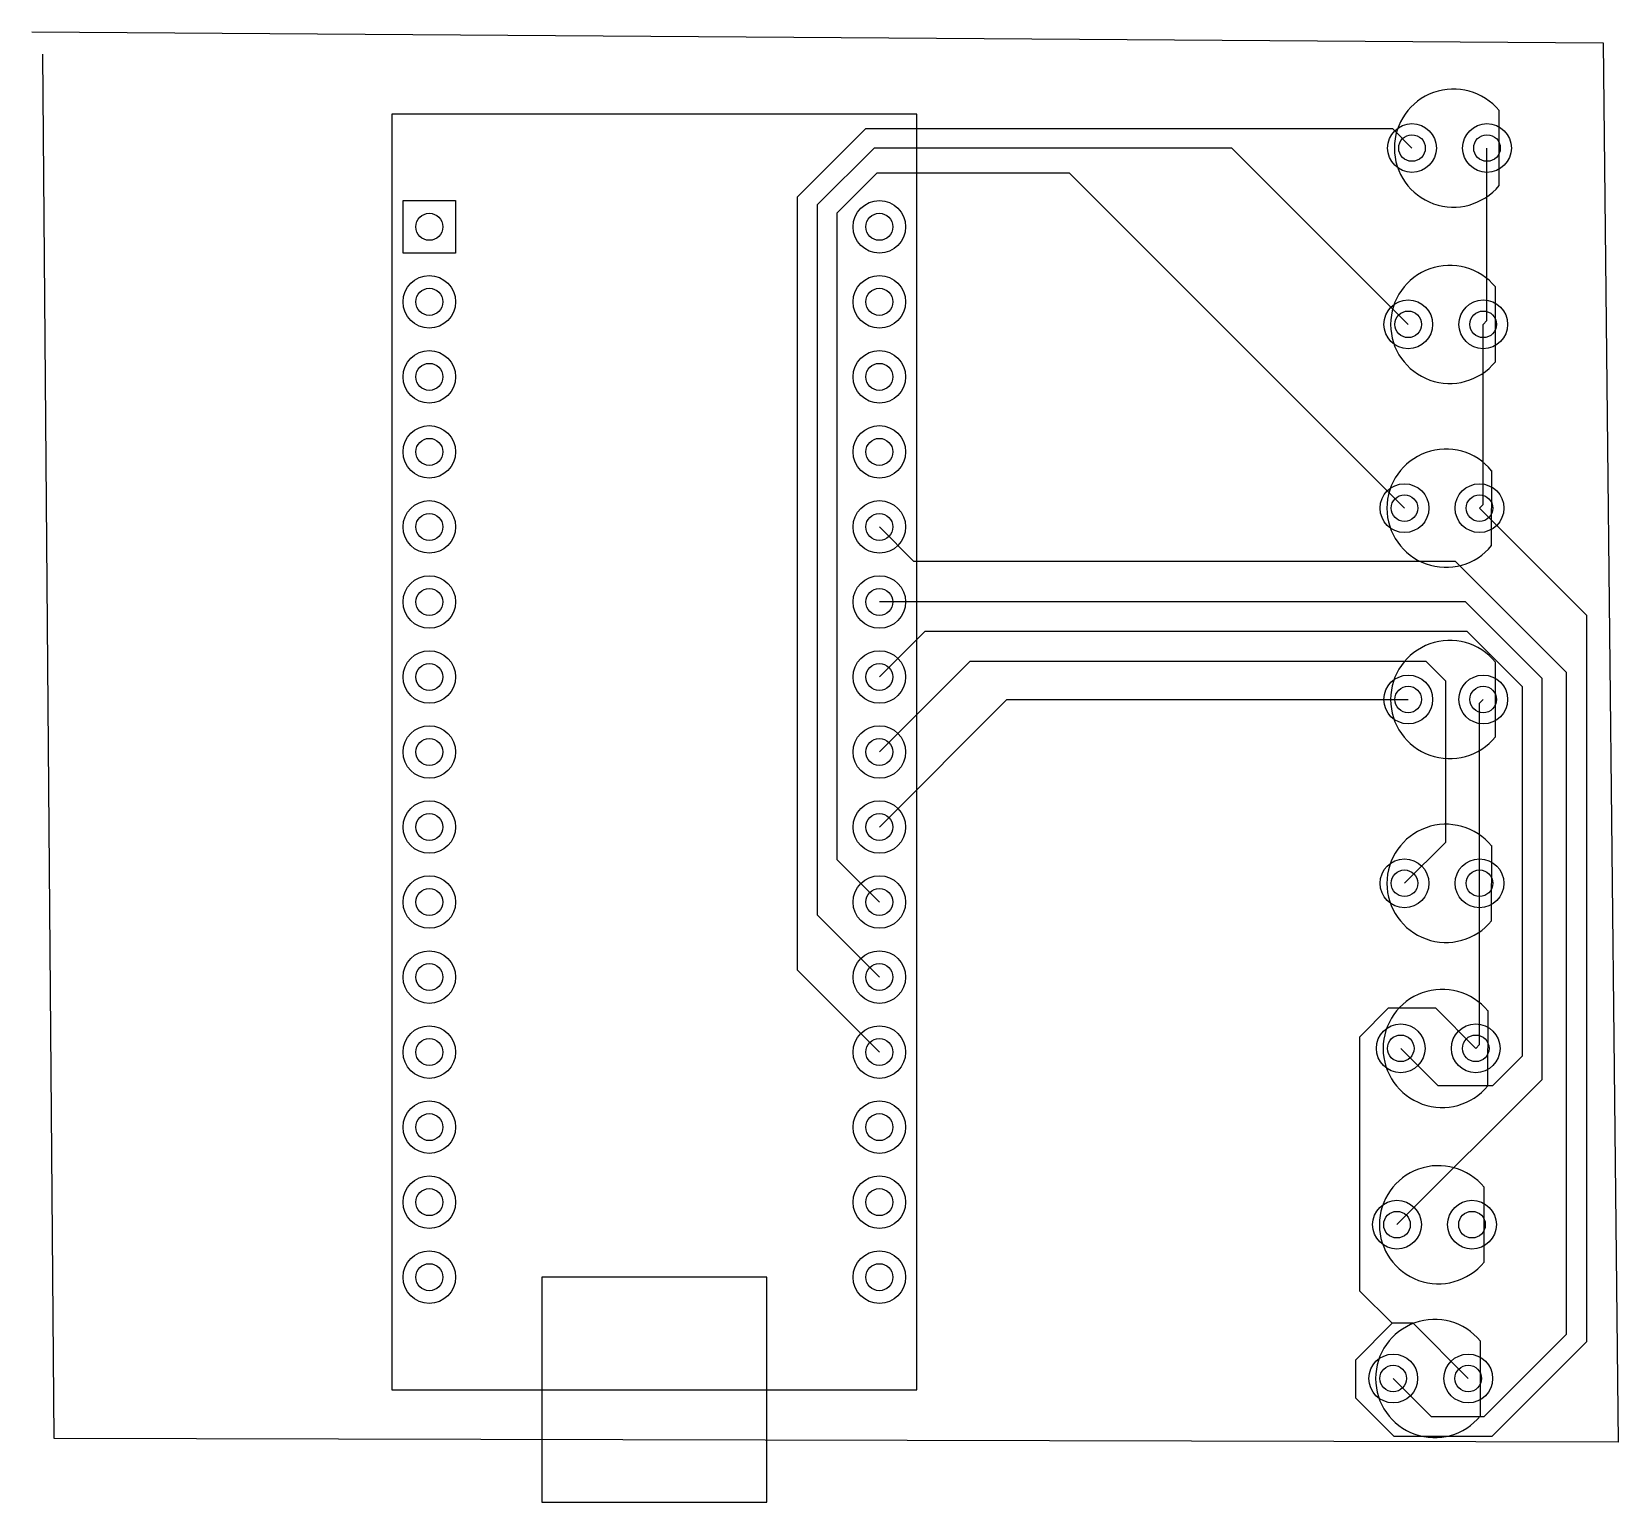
# Model space of a CAD drawing. Extents: x 295 to 2410, y 3845 to 5805.
import ezdxf

# ---------------------------------------------------------------- set-up
doc = ezdxf.new("R2010")
doc.units = 9

msp = doc.modelspace()

# ---------------------------------------------------------------- linework, layer by layer
for points in [[(295, 5805), (2390, 5790), (2410, 3925), (325, 3930), (310, 5775)], [(1475, 5695), (775, 5695)], [(775, 5695), (775, 3995)], [(1475, 3995), (1475, 5695)], [(2251.2, 5600), (2251.41, 5700.31)], [(1425, 4445), (1316, 4554), (1316, 5585), (1407.1, 5676.1), (2108.9, 5676.1), (2135, 5650)], [(2130, 5415), (1895, 5650), (1417.9, 5650), (1342.1, 5574.2), (1342.1, 4627.9), (1425, 4545)], [(2230, 5415), (2235, 5420), (2235, 5650)], [(2125, 5170), (1678.5, 5616.5), (1421.4, 5616.5), (1368.3, 5563.4), (1368.3, 4701.7), (1425, 4645)], [(2246.2, 5365), (2246.41, 5465.31)], [(2225, 5170), (2230, 5175), (2230, 5415)], [(2241.2, 5120), (2241.41, 5220.31)], [(2108.6, 4083.5), (2059.5, 4034.5), (2059.5, 3984.2), (2110.7, 3933.1), (2242.1, 3933.1), (2368.2, 4059.2), (2368.2, 5026.8), (2225, 5170)], [(2110, 4010), (2160.7, 3959.3), (2231.3, 3959.3), (2341.2, 4069.1), (2341.2, 4950.8), (2192.9, 5099.1), (1470.9, 5099.1), (1425, 5145)], [(2115, 4215), (2308.5, 4408.4), (2308.5, 4942.8), (2206.3, 5045), (1425, 5045)], [(2120, 4450), (2169.6, 4400.4), (2242.8, 4400.4), (2282.3, 4439.9), (2282.3, 4932), (2208.5, 5005.8), (1485.8, 5005.8), (1425, 4945)], [(2125, 4670), (2180, 4725), (2180, 4939.4), (2153.8, 4965.6), (1545.6, 4965.6), (1425, 4845)], [(2246.2, 4865), (2246.41, 4965.31)], [(1425, 4745), (1595, 4915), (2130, 4915)], [(2225, 4670), (2225, 4910), (2230, 4915)], [(2241.2, 4620), (2241.41, 4720.31)], [(2220, 4450), (2225, 4455), (2225, 4670)], [(2108.6, 4083.5), (2065.6, 4126.5), (2065.6, 4465.5), (2103.8, 4503.8), (2166.2, 4503.8), (2220, 4450)], [(2236.2, 4400), (2236.41, 4500.31)], [(2231.2, 4165), (2231.41, 4265.31)], [(2210, 4010), (2136.5, 4083.5), (2108.6, 4083.5)], [(2226.2, 3960), (2226.41, 4060.31)], [(775, 3995), (1475, 3995)]]:
    msp.add_lwpolyline(points)
for points in [[(860, 5580), (860, 5510), (790, 5510), (790, 5580)], [(975, 4145), (975, 3845), (1275, 3845), (1275, 4145), (975, 4145)]]:
    msp.add_lwpolyline(points, close=True)
for centre, radius in [((2135, 5650), 32.5), ((2235, 5650), 32.5), ((2135, 5650), 17.72), ((2235, 5650), 17.72), ((825, 5545), 18), ((1425, 5545), 35), ((1425, 5545), 18), ((825, 5445), 35), ((1425, 5445), 35), ((825, 5445), 18), ((1425, 5445), 18), ((2130, 5415), 32.5), ((2230, 5415), 32.5), ((2130, 5415), 17.72), ((2230, 5415), 17.72), ((825, 5345), 35), ((1425, 5345), 35), ((825, 5345), 18), ((1425, 5345), 18), ((825, 5245), 35), ((1425, 5245), 35), ((825, 5245), 18), ((1425, 5245), 18), ((2125, 5170), 32.5), ((2125, 5170), 17.72), ((2225, 5170), 32.5), ((2225, 5170), 17.72), ((825, 5145), 35), ((825, 5145), 18), ((1425, 5145), 35), ((1425, 5145), 18), ((825, 5045), 35), ((1425, 5045), 35), ((825, 5045), 18), ((1425, 5045), 18), ((825, 4945), 35), ((1425, 4945), 35), ((825, 4945), 18), ((1425, 4945), 18), ((2130, 4915), 32.5), ((2130, 4915), 17.72), ((2230, 4915), 32.5), ((2230, 4915), 17.72), ((825, 4845), 35), ((1425, 4845), 35), ((825, 4845), 18), ((1425, 4845), 18), ((825, 4745), 35), ((1425, 4745), 35), ((825, 4745), 18), ((1425, 4745), 18), ((2125, 4670), 32.5), ((2225, 4670), 32.5), ((825, 4645), 35), ((1425, 4645), 35), ((2125, 4670), 17.72), ((2225, 4670), 17.72), ((825, 4645), 18), ((1425, 4645), 18), ((825, 4545), 35), ((1425, 4545), 35), ((825, 4545), 18), ((1425, 4545), 18), ((825, 4445), 35), ((825, 4445), 18), ((1425, 4445), 35), ((1425, 4445), 18), ((2120, 4450), 32.5), ((2120, 4450), 17.72), ((2220, 4450), 32.5), ((2220, 4450), 17.72), ((825, 4345), 35), ((1425, 4345), 35), ((825, 4345), 18), ((1425, 4345), 18), ((825, 4245), 35), ((1425, 4245), 35), ((825, 4245), 18), ((1425, 4245), 18), ((2115, 4215), 32.5), ((2115, 4215), 17.72), ((2215, 4215), 32.5), ((2215, 4215), 17.72), ((825, 4145), 35), ((1425, 4145), 35), ((825, 4145), 18), ((1425, 4145), 18), ((2110, 4010), 32.5), ((2210, 4010), 32.5), ((2110, 4010), 17.72), ((2210, 4010), 17.72)]:
    msp.add_circle(centre, radius)
for centre in [(2190.29, 5649.92), (2185.29, 5414.92), (2180.29, 5169.92), (2185.29, 4914.92), (2180.29, 4669.92), (2175.29, 4449.92), (2170.29, 4214.92), (2165.29, 4009.92)]:
    msp.add_arc(centre, 78.74, 39.32595, 320.67405)

doc.saveas('drawing.dxf')
